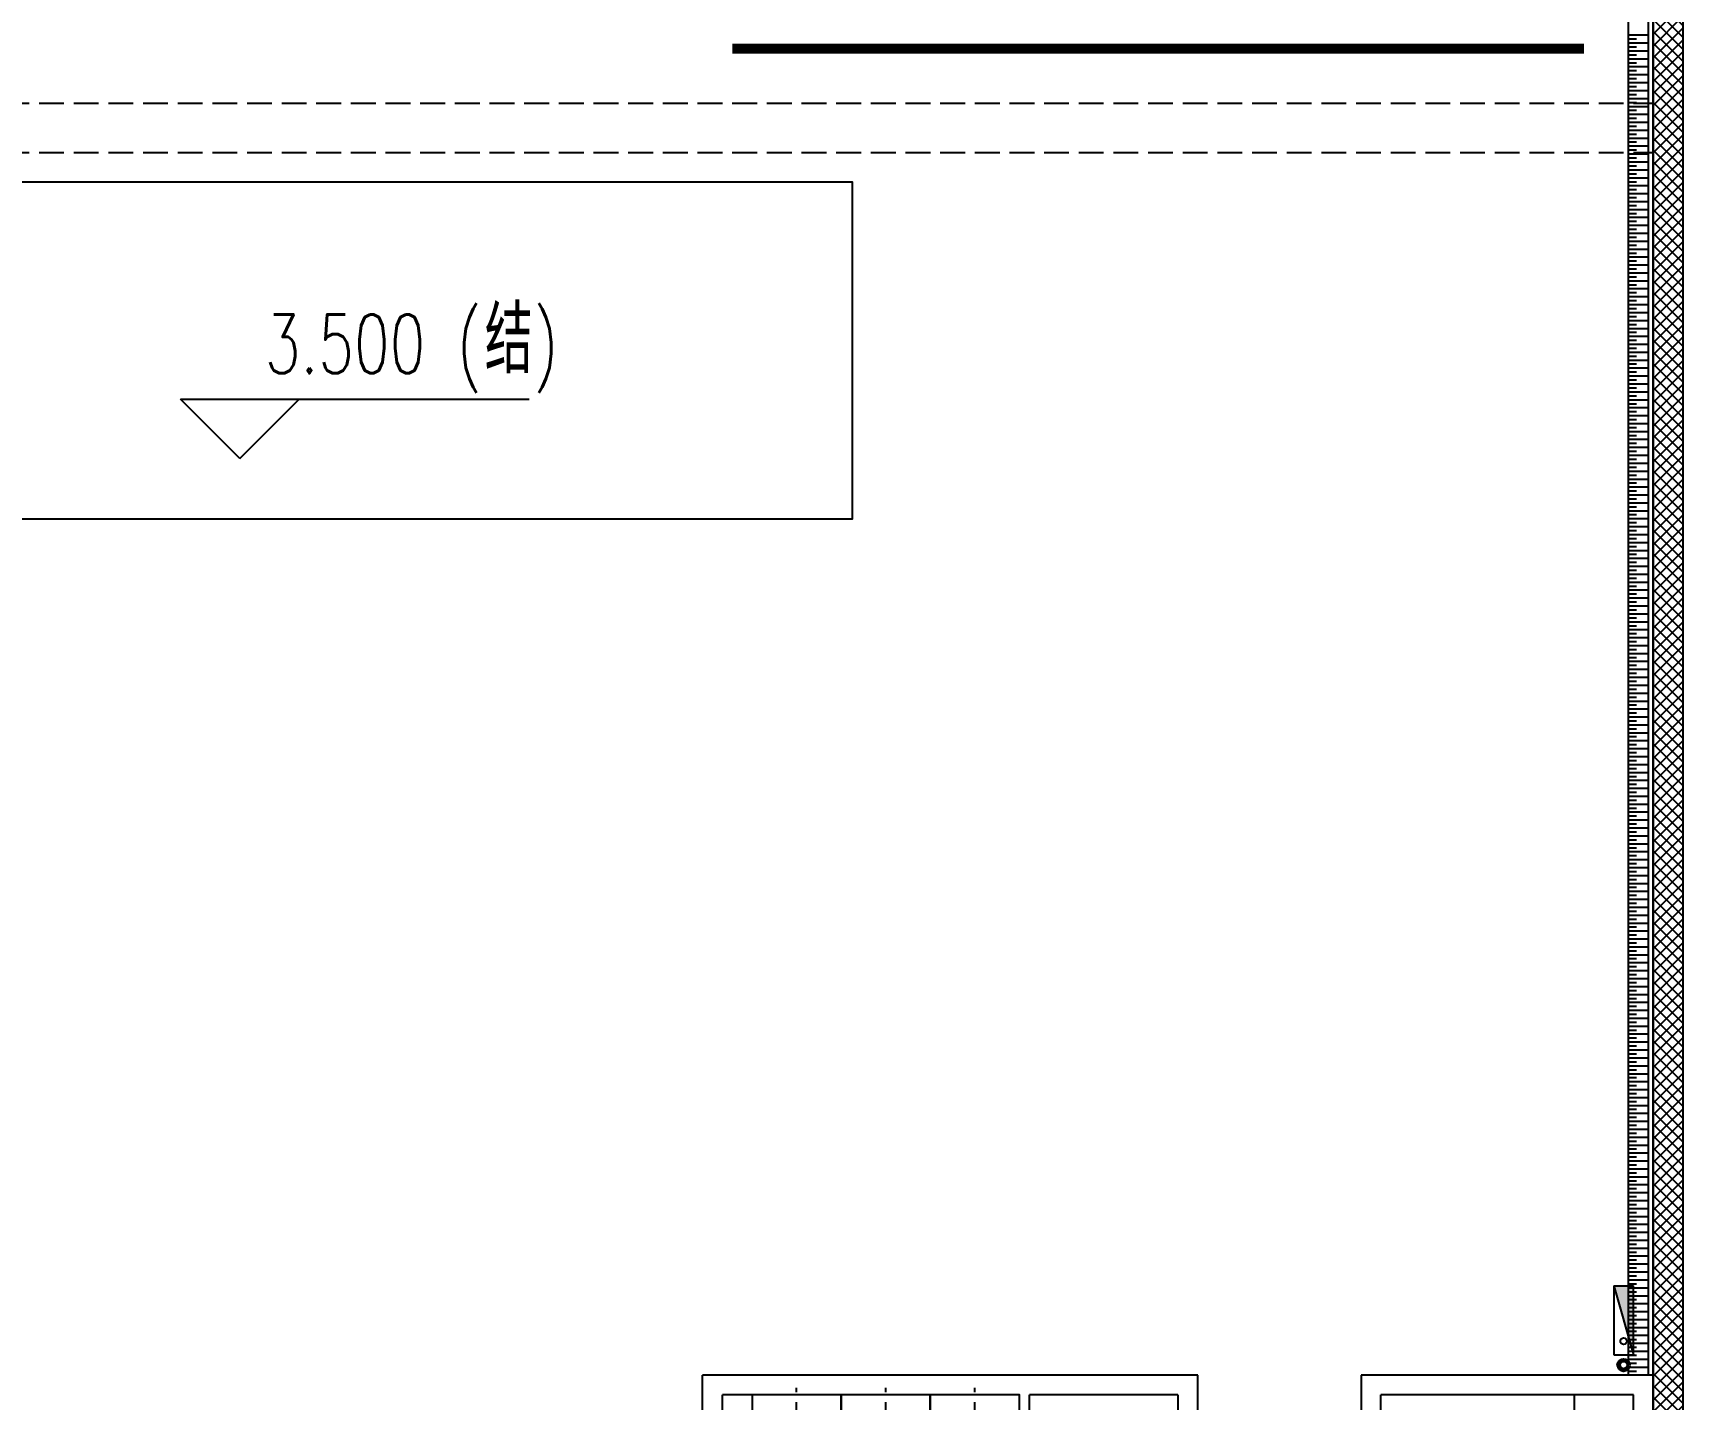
# Model space of a CAD drawing. Extents: x -474411 to 577939, y 0 to 1014176.
# Drawn here: x -144715 to -128054, y 643077 to 656878 of the extents above; entities that cross this region are included whole.
import ezdxf

# ---------------------------------------------------------------- set-up
doc = ezdxf.new("R2010")
doc.units = 0
doc.header["$LTSCALE"] = 1000
doc.header["$MEASUREMENT"] = 0
for name, pattern in [('10平面$1$DOTE', [2.42, 2, -0.2, 0.02, -0.2]), ('CENTER', [2, 1.25, -0.25, 0.25, -0.25]), ('DASH', [0.35, 0.25, -0.1]), ('DOTE', [2.42, 2, -0.2, 0.02, -0.2])]:
    doc.linetypes.add(name, pattern=pattern)
doc.layers.get('Defpoints').update_dxf_attribs({"color": 210})
for name, color, linetype in [('10平面$1$A-AXIS-DOTE', 14, '10平面$1$DOTE'), ('A-AXIS-DOTE', 14, 'DOTE'), ('A-AXIS-SYMB', 3, 'Continuous'), ('A-HATCH-2', 251, 'Continuous'), ('A-HRAIL', 173, 'Continuous'), ('A-LIN-V', 9, 'Continuous'), ('A-SFCE', 30, 'Continuous'), ('A-TEXT', 61, 'Continuous'), ('A-WC', 223, 'Continuous'), ('A-WINDOW', 140, 'Continuous'), ('AS-WALL', 40, 'Continuous'), ('AS-结构边线层', 200, 'Continuous'), ('DIM_SYMB', 3, 'Continuous'), ('PUB_HATCH', 8, 'Continuous'), ('PUB_TEXT', 7, 'Continuous'), ('SB_ZF消火栓', 10, 'Continuous'), ('建-标高', 3, 'Continuous'), ('建-门', 4, 'Continuous'), ('建-门窗编号', 7, 'Continuous')]:
    doc.layers.add(name, color=color, linetype=linetype)
doc.layers.add('LG-ZF消防', color=1, linetype='Continuous', lineweight=60)
doc.layers.add('柱间支撑', color=6, linetype='CENTER', lineweight=0)
doc.styles.add('_TCH_WINDOW', font='SIMPLEX', dxfattribs={"height": 3.5, "bigfont": 'GBCBIG'})
doc.styles.add('A-STANDARD', font='SIMPLEX', dxfattribs={"bigfont": 'GBCBIG'})
doc.styles.add('A-WIN-LABEL', font='SIMPLEX', dxfattribs={"bigfont": 'GBCBIG'})

# ---------------------------------------------------------------- blocks, each defined once
blk = doc.blocks.new('清洁间')
at = {"layer": 'A-AXIS-DOTE', "color": 8, "linetype": 'DASH'}
blk.add_lwpolyline([(2044571, 1694020), (2045331, 1694020)], dxfattribs=at)
at = {"layer": 'A-WC', "color": 8}
for points in [[(2045106, 1693770), (2045106, 1694270), (2044606, 1694270), (2044606, 1693770)], [(2045056, 1693820), (2045056, 1694220), (2044656, 1694220), (2044656, 1693820)]]:
    blk.add_lwpolyline(points, close=True, dxfattribs=at)
for points in [[(2044828, 1694048), (2044656, 1694220)], [(2044884, 1694048), (2045056, 1694220)], [(2044656, 1693820), (2044828, 1693991)], [(2045056, 1693820), (2044884, 1693991)]]:
    blk.add_lwpolyline(points, dxfattribs=at)
blk.add_circle((2044856, 1694020), 40, dxfattribs=at)
blk = doc.blocks.new('厕卫')
at = {"layer": 'A-AXIS-DOTE', "color": 8, "linetype": 'DASH'}
blk.add_line((50, -823), (50, 272), dxfattribs=at)
at = {"layer": 'A-WC', "color": 8}
for p, q in [((-60, -40), (-60, -470)), ((150, -30), (-50, -30)), ((160, -470), (160, -40)), ((190, -470), (-90, -470)), ((350, -1097), (-170, -1397))]:
    blk.add_line(p, q, dxfattribs=at)
blk.add_lwpolyline([(-400, 203), (-400, -1097), (500, -1097), (500, 203)], close=True, dxfattribs=at)
blk.add_lwpolyline([(190, -40, 0.414214), (150, 0), (-50, 0, 0.414214), (-90, -40), (-90, -480, 0.414214), (20, -590), (80, -590, 0.414214), (190, -480)], format="xyb", close=True, dxfattribs=at)
blk.add_circle((50, -359), 20, dxfattribs=at)
for centre, radius, start, end in [((-50, -40), 10, 90, 180), ((150, -40), 10, 0, 90), ((350, -1097), 600, 180, 209.9999)]:
    blk.add_arc(centre, radius, start, end, dxfattribs=at)
for p in [(50, 0), (50, -359)]:
    blk.add_point(p, dxfattribs=at)
blk = doc.blocks.new('$lvtry$00000224')
at = {"color": 0}
for p, q in [((-363, 0), (-363, -300)), ((-338, 0), (-363, 0)), ((-338, 0), (-338, -300)), ((337, 0), (337, -300)), ((362, 0), (337, 0)), ((362, 0), (362, -300)), ((-338, -300), (-363, -300)), ((362, -300), (337, -300))]:
    blk.add_line(p, q, dxfattribs=at)
at = {"color": 0, "elevation": 0}
blk.add_lwpolyline([(-205, -131), (-205, 0), (205, 0), (205, -131, 0.268068), (51, -263, -0.317765), (0, -300, -0.317765), (-51, -263, 0.268068)], format="xyb", close=True, dxfattribs=at)
at = {"color": 0}
blk.add_circle((0, -182, 0), 20, dxfattribs=at)
for centre, radius, start, end in [((-152, -115, 0), 10, 114.1084, 248.1394), ((5, -466, 0), 395, 66.6675, 114.1084), ((-243, -341, 0), 233, 19.2639, 68.1394), ((243, -341, 0), 233, 110.4941, 160.7361), ((158, -113, 0), 10, 290.4941, 66.6675), ((0, -256, 0), 24, 199.2639, 269.4998), ((0, -256, 0), 24, 270.5002, 340.7361)]:
    blk.add_arc(centre, radius, start, end, dxfattribs=at)
blk.add_point((0, -182, 0), dxfattribs=at)
at = {"layer": 'A-AXIS-DOTE'}
blk.add_lwpolyline([(0, 153), (0, -367)], dxfattribs=at)
blk = doc.blocks.new('小便器')
at = {"layer": 'A-WC', "color": 8, "xscale": -1, "rotation": 89.99999999999999}
blk.add_blockref('$lvtry$00000224', (2044606, 1695654), dxfattribs=at)
blk = doc.blocks.new('45345')
at = {"layer": 'A-WC'}
h = blk.add_hatch(dxfattribs=at)
h.set_pattern_fill('ANSI31', color=8, scale=10)
h.set_pattern_definition([(30, (40598742844.535, 3385776346.45), (-7.9375, 13.74815), [])])
edge = h.paths.add_edge_path()
edge.add_arc((40598742441.347763, 3385774511.717568), 50, 0, 360)
at = {"layer": 'A-WC', "color": 8}
blk.add_circle((40598742441.347763, 3385774511.717568), 50, dxfattribs=at)
blk = doc.blocks.new('343243')
at = {"layer": '10平面$1$A-AXIS-DOTE', "color": 8}
blk.add_lwpolyline([(-137039, 783550), (-137039, 784210)], dxfattribs=at)
at = {"layer": 'A-WC', "color": 8}
for p, q in [((-137039, 783830), (-137039, 783920)), ((-137139, 783657), (-137139, 783731)), ((-137084, 783875), (-136994, 783875)), ((-137071, 783707), (-137056, 783814)), ((-137064, 783668), (-137056, 783814)), ((-137056, 783814), (-137022, 783814)), ((-137056, 783804), (-137022, 783804)), ((-137014, 783668), (-137022, 783814)), ((-137008, 783707), (-137022, 783814)), ((-136939, 783657), (-136939, 783731)), ((-137176, 783694), (-137103, 783694)), ((-137064, 783668), (-137071, 783707)), ((-137064, 783668), (-137014, 783668)), ((-137063, 783687), (-137015, 783687)), ((-137014, 783668), (-137008, 783707)), ((-136976, 783694), (-136903, 783694))]:
    blk.add_line(p, q, dxfattribs=at)
for points in [[(-137069, 783721, -0.055034), (-137132, 783735, -0.088849), (-137208, 783776, -0.104988), (-137263, 783843, -0.12017), (-137282, 783920, -0.12017), (-137263, 783997, -0.104988), (-137208, 784064, -0.088849), (-137132, 784105, -0.080052), (-137039, 784120, -0.080052)], [(-137065, 783751, -0.056066), (-137123, 783763, -0.088849), (-137190, 783800, -0.104988), (-137237, 783857, -0.12017), (-137252, 783920, -0.12017), (-137237, 783983, -0.104988), (-137190, 784040, -0.088849), (-137123, 784077, -0.080052), (-137039, 784090, -0.080052)], [(-137039, 784120, -0.080052), (-136946, 784105, -0.088849), (-136870, 784064, -0.104988), (-136815, 783997, -0.12017), (-136796, 783920, -0.12017), (-136815, 783843, -0.104988), (-136870, 783776, -0.088849), (-136946, 783735, -0.055034), (-137010, 783721, -0.080052)], [(-137039, 784090, -0.080052), (-136956, 784077, -0.088849), (-136889, 784040, -0.104988), (-136842, 783983, -0.12017), (-136826, 783920, -0.12017), (-136842, 783857, -0.104988), (-136889, 783800, -0.088849), (-136956, 783763, -0.056066), (-137014, 783751, -0.080052)]]:
    blk.add_lwpolyline(points, format="xyb", dxfattribs=at)
for centre, radius in [((-137039, 783875), 30), ((-137039, 783875), 20), ((-137139, 783694), 25), ((-137139, 783694), 15), ((-136939, 783694), 25), ((-136939, 783694), 15)]:
    blk.add_circle(centre, radius, dxfattribs=at)
for centre, start, end in [((-137040, 783695), 80.5252, 279.4748), ((-137038, 783695), 260.5252, 99.4748)]:
    blk.add_arc(centre, 7.19, start, end, dxfattribs=at)
blk = doc.blocks.new('*U16')
at = {"color": 0}
blk.add_lwpolyline([(500, 0), (500, 1000), (460, 1000), (460, 0)], close=True, dxfattribs=at)
blk.add_arc((500, 0), 1000, 90, 180, dxfattribs=at)
blk = doc.blocks.new('*U15')
at = {"color": 0, "xscale": 0.001, "yscale": 0.001, "zscale": 0.001}
blk.add_blockref('*U16', (0, 0), dxfattribs=at)
blk = doc.blocks.new('*U18')
at = {"color": 0}
blk.add_lwpolyline([(400, 0), (400, 800), (360, 800), (360, 0)], close=True, dxfattribs=at)
blk.add_arc((400, 0), 800, 90, 180, dxfattribs=at)
blk = doc.blocks.new('*U17')
at = {"color": 0, "xscale": 0.00125, "yscale": 0.00125, "zscale": 0.00125}
blk.add_blockref('*U18', (0, 0), dxfattribs=at)
blk = doc.blocks.new('G$CA7A27C8F')
at = {"layer": 'A-AXIS-DOTE', "color": 8}
blk.add_lwpolyline([(2222, -4363), (1702, -4363)], dxfattribs=at)
at = {"layer": 'A-AXIS-SYMB', "color": 8}
for points in [[(-426, 1047, 0, 0, 0), (104, 1517, 0, 64, 0), (-76, 1358, 0, 0, 0)], [(1310, -1863, 0, 0, 0), (1840, -1393, 0, 64, 0), (1660, -1552, 0, 0, 0)], [(364, -3083, 0, 0, 0), (980, -3473, 0, 64, 0), (777, -3344, 0, 0, 0)]]:
    blk.add_lwpolyline(points, format="xyseb", dxfattribs=at)
at = {"layer": 'A-LIN-V', "color": 8}
blk.add_line((2070, 2187), (-1130, 2187), dxfattribs=at)
at = {"layer": 'A-WC', "color": 8}
for p, q in [((1470, -3913), (1470, -2413)), ((2070, -4700), (1770, -4700)), ((1770, -4700), (1770, -4725)), ((2070, -4725), (1770, -4725)), ((2070, -4700), (2070, -4725))]:
    blk.add_line(p, q, dxfattribs=at)
blk.add_lwpolyline([(-1130, 1587), (270, 1587), (270, 2187), (270, 2187)], dxfattribs=at)
at = {"layer": 'A-WC', "color": 8, "elevation": 0}
blk.add_lwpolyline([(1939, -4568), (2070, -4568), (2070, -4158), (1939, -4158, -0.268068), (1806, -4312, 0.317765), (1770, -4363, 0.317765), (1806, -4414, -0.268068)], format="xyb", close=True, dxfattribs=at)
at = {"layer": 'A-WC', "color": 8}
blk.add_circle((1888, -4363, 0), 20, dxfattribs=at)
for centre, radius, start, end in [((1729, -4120, 0), 233, 289.2639, 339.5059), ((1957, -4205, 0), 10, 23.3325, 159.5059), ((1603, -4358, 0), 395, 335.8916, 23.3325), ((1814, -4363, 0), 24, 109.2639, 179.4998), ((1814, -4363, 0), 24, 180.5002, 250.7361), ((1729, -4606, 0), 233, 21.8606, 70.7361), ((1955, -4515, 0), 10, 201.8606, 335.8916)]:
    blk.add_arc(centre, radius, start, end, dxfattribs=at)
blk.add_point((1888, -4363, 0), dxfattribs=at)
at = {"layer": 'AS-WALL', "color": 8}
for p, q in [((-1330, 2387), (-1330, 2287)), ((-1130, 2387), (-1330, 2387)), ((-1130, 2387), (-1130, 2387)), ((2070, 2387), (-1130, 2387)), ((2070, 2387), (2070, 2387)), ((2270, 2387), (2070, 2387)), ((2270, 2387), (2270, 2287)), ((-1330, 2287), (-1330, -563)), ((2070, 2187), (-1130, 2187)), ((-1130, 2187), (-1130, -363)), ((2070, 2187), (2070, -363)), ((2270, 2287), (2270, -463)), ((-830, -363), (-1130, -363)), ((-830, -563), (-830, -363)), ((370, -363), (170, -363)), ((170, -363), (170, -563)), ((2070, -363), (370, -363)), ((2270, -463), (2270, -2313)), ((-1330, -563), (-830, -563)), ((170, -563), (270, -563)), ((270, -563), (270, -1013)), ((470, -1013), (470, -563)), ((2070, -563), (470, -563)), ((2070, -563), (2070, -2213)), ((270, -1013), (470, -1013)), ((470, -1813), (270, -1813)), ((270, -1813), (270, -2213)), ((470, -2213), (470, -1813)), ((-1330, -2213), (-1330, -3963)), ((-830, -2213), (-1330, -2213)), ((-830, -2413), (-830, -2213)), ((270, -2213), (170, -2213)), ((170, -2213), (170, -2413)), ((2070, -2213), (470, -2213)), ((2270, -2313), (2270, -3963)), ((-1130, -2413), (-1130, -3913)), ((-1130, -2413), (-830, -2413)), ((170, -2413), (370, -2413)), ((2070, -2413), (370, -2413)), ((2070, -2413), (2070, -3913)), ((-1330, -3963), (-1330, -7213)), ((170, -3913), (-1130, -3913)), ((170, -4013), (170, -3913)), ((2070, -3913), (1470, -3913)), ((1470, -4013), (1470, -3913)), ((2270, -3963), (2270, -7213)), ((170, -4013), (-1130, -4013)), ((-1130, -4013), (-1130, -7013)), ((2070, -4013), (1470, -4013)), ((2070, -4013), (2070, -7013)), ((2070, -7013), (-1130, -7013)), ((2270, -7213), (-1330, -7213))]:
    blk.add_line(p, q, dxfattribs=at)
at = {"layer": '建-门', "color": 8}
for p, q in [((170, -363), (-830, -363)), ((470, -1013), (470, -1813)), ((170, -2413), (-830, -2413))]:
    blk.add_line(p, q, dxfattribs=at)
at = {"color": 8}
for name, p, rotation in [('厕卫', (1866, 1037), 270), ('厕卫', (1866, 137), 270), ('厕卫', (-928, -4513), 90), ('小便器', (2046676, 1690591), 180), ('厕卫', (-928, -5413), 90), ('小便器', (2046676, 1689891), 180), ('厕卫', (-928, -6313), 90), ('小便器', (2046676, 1689191), 180)]:
    blk.add_blockref(name, p, dxfattribs=dict(at, rotation=rotation))
at = {"layer": 'A-HRAIL', "color": 8, "rotation": 180}
blk.add_blockref('清洁间', (2046676, 1693207), dxfattribs=at)
at = {"layer": 'A-LIN-V', "color": 8, "xscale": -1.5, "yscale": 1.5, "zscale": 1.5}
for p in [(60898113797, -5078660050), (60898115621, -5078662967), (60898115232, -5078665548)]:
    blk.add_blockref('45345', p, dxfattribs=at)
at = {"layer": 'A-WINDOW', "color": 8}
for p, rotation in [((-137370, 785805), 180), ((785700, 133876), 90)]:
    blk.add_blockref('343243', p, dxfattribs=dict(at, rotation=rotation))
at = {"layer": '建-门', "color": 8}
ref = blk.add_blockref('*U15', (-330, -463), dxfattribs=dict(at, xscale=1000, yscale=-1000, zscale=199.9999999999999, rotation=180.0000000000208))
ref.add_attrib('A', 'M1024', (-564, -287), dxfattribs={"layer": '建-门窗编号', "ltscale": 500, "height": 148.8, "style": 'A-WIN-LABEL', "width": 0.705882})
ref = blk.add_blockref('*U17', (370, -1413), dxfattribs=dict(at, xscale=800, yscale=-800, zscale=199.9999999999998, rotation=270))
ref.add_attrib('A', 'M0824', (681, -1660), dxfattribs={"layer": '建-门窗编号', "ltscale": 500, "height": 148.8, "rotation": 90, "style": 'A-WIN-LABEL', "width": 0.705882})
ref = blk.add_blockref('*U15', (-330, -2313), dxfattribs=dict(at, xscale=1000, yscale=1000, zscale=200, rotation=180.0000000000208))
ref.add_attrib('A', 'M1024', (-554, -2617), dxfattribs={"layer": '建-门窗编号', "ltscale": 500, "height": 148.8, "style": 'A-WIN-LABEL', "width": 0.705882})
at = {"layer": 'A-TEXT', "color": 8, "style": '_TCH_WINDOW'}
for s, p in [('女卫', (-372, 733)), ('清洁间', (1028, -1515)), ('男卫', (191, -2836))]:
    blk.add_text(s, height=231.5, dxfattribs=at).set_placement(p)
blk = doc.blocks.new('43243')
at = {"layer": 'AS-结构边线层', "color": 8}
blk.add_lwpolyline([(-155994, 639720), (-146454, 639720), (-146454, 640170), (-144354, 640170), (-144354, 639720), (-128354, 639720), (-128354, 658060), (-128054, 658060), (-128054, 681330)], dxfattribs=at)
blk = doc.blocks.new('w42343')
at = {"layer": 'A-HATCH-2', "linetype": 'DASH'}
for p, q in [((-263654, 656170), (-128354, 656170)), ((-263654, 655670), (-128354, 655670))]:
    blk.add_line(p, q, dxfattribs=at)
blk = doc.blocks.new('34242343243')
at = {"color": 8}
for p, q in [((-128604, 656858), (-128404, 656858)), ((-128604, 656818), (-128524, 656818)), ((-128604, 656778), (-128404, 656778)), ((-128604, 656738), (-128524, 656738)), ((-128604, 656698), (-128404, 656698)), ((-128604, 656658), (-128524, 656658)), ((-128604, 656618), (-128404, 656618)), ((-128604, 656578), (-128524, 656578)), ((-128604, 656538), (-128404, 656538)), ((-128604, 656498), (-128524, 656498)), ((-128604, 656458), (-128404, 656458)), ((-128604, 656418), (-128524, 656418)), ((-128604, 656378), (-128404, 656378)), ((-128604, 656337), (-128524, 656337)), ((-128604, 656297), (-128404, 656297)), ((-128604, 656257), (-128524, 656257)), ((-128604, 656217), (-128404, 656217)), ((-128604, 656177), (-128524, 656177)), ((-128604, 656137), (-128404, 656137)), ((-128604, 656097), (-128524, 656097)), ((-128604, 656057), (-128404, 656057)), ((-128604, 656017), (-128524, 656017)), ((-128604, 655977), (-128404, 655977)), ((-128604, 655937), (-128524, 655937)), ((-128604, 655897), (-128404, 655897)), ((-128604, 655857), (-128524, 655857)), ((-128604, 655817), (-128404, 655817)), ((-128604, 655777), (-128524, 655777)), ((-128604, 655737), (-128404, 655737)), ((-128604, 655697), (-128524, 655697)), ((-128604, 655657), (-128404, 655657)), ((-128604, 655617), (-128524, 655617)), ((-128604, 655576), (-128404, 655576)), ((-128604, 655536), (-128524, 655536)), ((-128604, 655496), (-128404, 655496)), ((-128604, 655456), (-128524, 655456)), ((-128604, 655416), (-128404, 655416)), ((-128604, 655376), (-128524, 655376)), ((-128604, 655336), (-128404, 655336)), ((-128604, 655296), (-128524, 655296)), ((-128604, 655256), (-128404, 655256)), ((-128604, 655216), (-128524, 655216)), ((-128604, 655176), (-128404, 655176)), ((-128604, 655136), (-128524, 655136)), ((-128604, 655096), (-128404, 655096)), ((-128604, 655056), (-128524, 655056)), ((-128604, 655016), (-128404, 655016)), ((-128604, 654976), (-128524, 654976)), ((-128604, 654936), (-128404, 654936)), ((-128604, 654896), (-128524, 654896)), ((-128604, 654855), (-128404, 654855)), ((-128604, 654815), (-128524, 654815)), ((-128604, 654775), (-128404, 654775)), ((-128604, 654735), (-128524, 654735)), ((-128604, 654695), (-128404, 654695)), ((-128604, 654655), (-128524, 654655)), ((-128604, 654615), (-128404, 654615)), ((-128604, 654575), (-128524, 654575)), ((-128604, 654535), (-128404, 654535)), ((-128604, 654495), (-128524, 654495)), ((-128604, 654455), (-128404, 654455)), ((-128604, 654415), (-128524, 654415)), ((-128604, 654375), (-128404, 654375)), ((-128604, 654335), (-128524, 654335)), ((-128604, 654295), (-128404, 654295)), ((-128604, 654255), (-128524, 654255)), ((-128604, 654215), (-128404, 654215)), ((-128604, 654175), (-128524, 654175)), ((-128604, 654135), (-128404, 654135)), ((-128604, 654094), (-128524, 654094)), ((-128604, 654054), (-128404, 654054)), ((-128604, 654014), (-128524, 654014)), ((-128604, 653974), (-128404, 653974)), ((-128604, 653934), (-128524, 653934)), ((-128604, 653894), (-128404, 653894)), ((-128604, 653854), (-128524, 653854)), ((-128604, 653814), (-128404, 653814)), ((-128604, 653774), (-128524, 653774)), ((-128604, 653734), (-128404, 653734)), ((-128604, 653694), (-128524, 653694)), ((-128604, 653654), (-128404, 653654)), ((-128604, 653614), (-128524, 653614)), ((-128604, 653574), (-128404, 653574)), ((-128604, 653534), (-128524, 653534)), ((-128604, 653494), (-128404, 653494)), ((-128604, 653454), (-128524, 653454)), ((-128604, 653414), (-128404, 653414)), ((-128604, 653373), (-128524, 653373)), ((-128604, 653333), (-128404, 653333)), ((-128604, 653293), (-128524, 653293)), ((-128604, 653253), (-128404, 653253)), ((-128604, 653213), (-128524, 653213)), ((-128604, 653173), (-128404, 653173)), ((-128604, 653133), (-128524, 653133)), ((-128604, 653093), (-128404, 653093)), ((-128604, 653053), (-128524, 653053)), ((-128604, 653013), (-128404, 653013)), ((-128604, 652973), (-128524, 652973)), ((-128604, 652933), (-128404, 652933)), ((-128604, 652893), (-128524, 652893)), ((-128604, 652853), (-128404, 652853)), ((-128604, 652813), (-128524, 652813)), ((-128604, 652773), (-128404, 652773)), ((-128604, 652733), (-128524, 652733)), ((-128604, 652693), (-128404, 652693)), ((-128604, 652653), (-128524, 652653)), ((-128604, 652612), (-128404, 652612)), ((-128604, 652572), (-128524, 652572)), ((-128604, 652532), (-128404, 652532)), ((-128604, 652492), (-128524, 652492)), ((-128604, 652452), (-128404, 652452)), ((-128604, 652412), (-128524, 652412)), ((-128604, 652372), (-128404, 652372)), ((-128604, 652332), (-128524, 652332)), ((-128604, 652292), (-128404, 652292)), ((-128604, 652252), (-128524, 652252)), ((-128604, 652212), (-128404, 652212)), ((-128604, 652172), (-128524, 652172)), ((-128604, 652132), (-128404, 652132)), ((-128604, 652092), (-128524, 652092)), ((-128604, 652052), (-128404, 652052)), ((-128604, 652012), (-128524, 652012)), ((-128604, 651972), (-128404, 651972)), ((-128604, 651932), (-128524, 651932)), ((-128604, 651892), (-128404, 651892)), ((-128604, 651851), (-128524, 651851)), ((-128604, 651811), (-128404, 651811)), ((-128604, 651771), (-128524, 651771)), ((-128604, 651731), (-128404, 651731)), ((-128604, 651691), (-128524, 651691)), ((-128604, 651651), (-128404, 651651)), ((-128604, 651611), (-128524, 651611)), ((-128604, 651571), (-128404, 651571)), ((-128604, 651531), (-128524, 651531)), ((-128604, 651491), (-128404, 651491)), ((-128604, 651451), (-128524, 651451)), ((-128604, 651411), (-128404, 651411)), ((-128604, 651371), (-128524, 651371)), ((-128604, 651331), (-128404, 651331)), ((-128604, 651291), (-128524, 651291)), ((-128604, 651251), (-128404, 651251)), ((-128604, 651211), (-128524, 651211)), ((-128604, 651171), (-128404, 651171)), ((-128604, 651130), (-128524, 651130)), ((-128604, 651090), (-128404, 651090)), ((-128604, 651050), (-128524, 651050)), ((-128604, 651010), (-128404, 651010)), ((-128604, 650970), (-128524, 650970)), ((-128604, 650930), (-128404, 650930)), ((-128604, 650890), (-128524, 650890)), ((-128604, 650850), (-128404, 650850)), ((-128604, 650810), (-128524, 650810)), ((-128604, 650770), (-128404, 650770)), ((-128604, 650730), (-128524, 650730)), ((-128604, 650690), (-128404, 650690)), ((-128604, 650650), (-128524, 650650)), ((-128604, 650610), (-128404, 650610)), ((-128604, 650570), (-128524, 650570)), ((-128604, 650530), (-128404, 650530)), ((-128604, 650490), (-128524, 650490)), ((-128604, 650450), (-128404, 650450)), ((-128604, 650410), (-128524, 650410)), ((-128604, 650369), (-128404, 650369)), ((-128604, 650329), (-128524, 650329)), ((-128604, 650289), (-128404, 650289)), ((-128604, 650249), (-128524, 650249)), ((-128604, 650209), (-128404, 650209)), ((-128604, 650169), (-128524, 650169)), ((-128604, 650129), (-128404, 650129)), ((-128604, 650089), (-128524, 650089)), ((-128604, 650049), (-128404, 650049)), ((-128604, 650009), (-128524, 650009)), ((-128604, 649969), (-128404, 649969)), ((-128604, 649929), (-128524, 649929)), ((-128604, 649889), (-128404, 649889)), ((-128604, 649849), (-128524, 649849)), ((-128604, 649809), (-128404, 649809)), ((-128604, 649769), (-128524, 649769)), ((-128604, 649729), (-128404, 649729)), ((-128604, 649689), (-128524, 649689)), ((-128604, 649648), (-128404, 649648)), ((-128604, 649608), (-128524, 649608)), ((-128604, 649568), (-128404, 649568)), ((-128604, 649528), (-128524, 649528)), ((-128604, 649488), (-128404, 649488)), ((-128604, 649448), (-128524, 649448)), ((-128604, 649408), (-128404, 649408)), ((-128604, 649368), (-128524, 649368)), ((-128604, 649328), (-128404, 649328)), ((-128604, 649288), (-128524, 649288)), ((-128604, 649248), (-128404, 649248)), ((-128604, 649208), (-128524, 649208)), ((-128604, 649168), (-128404, 649168)), ((-128604, 649128), (-128524, 649128)), ((-128604, 649088), (-128404, 649088)), ((-128604, 649048), (-128524, 649048)), ((-128604, 649008), (-128404, 649008)), ((-128604, 648968), (-128524, 648968)), ((-128604, 648928), (-128404, 648928)), ((-128604, 648887), (-128524, 648887)), ((-128604, 648847), (-128404, 648847)), ((-128604, 648807), (-128524, 648807)), ((-128604, 648767), (-128404, 648767)), ((-128604, 648727), (-128524, 648727)), ((-128604, 648687), (-128404, 648687)), ((-128604, 648647), (-128524, 648647)), ((-128604, 648607), (-128404, 648607)), ((-128604, 648567), (-128524, 648567)), ((-128604, 648527), (-128404, 648527)), ((-128604, 648487), (-128524, 648487)), ((-128604, 648447), (-128404, 648447)), ((-128604, 648407), (-128524, 648407)), ((-128604, 648367), (-128404, 648367)), ((-128604, 648327), (-128524, 648327)), ((-128604, 648287), (-128404, 648287)), ((-128604, 648247), (-128524, 648247)), ((-128604, 648207), (-128404, 648207)), ((-128604, 648167), (-128524, 648167)), ((-128604, 648126), (-128404, 648126)), ((-128604, 648086), (-128524, 648086)), ((-128604, 648046), (-128404, 648046)), ((-128604, 648006), (-128524, 648006)), ((-128604, 647966), (-128404, 647966)), ((-128604, 647926), (-128524, 647926)), ((-128604, 647886), (-128404, 647886)), ((-128604, 647846), (-128524, 647846)), ((-128604, 647806), (-128404, 647806)), ((-128604, 647766), (-128524, 647766)), ((-128604, 647726), (-128404, 647726)), ((-128604, 647686), (-128524, 647686)), ((-128604, 647646), (-128404, 647646)), ((-128604, 647606), (-128524, 647606)), ((-128604, 647566), (-128404, 647566)), ((-128604, 647526), (-128524, 647526)), ((-128604, 647486), (-128404, 647486)), ((-128604, 647446), (-128524, 647446)), ((-128604, 647405), (-128404, 647405)), ((-128604, 647365), (-128524, 647365)), ((-128604, 647325), (-128404, 647325)), ((-128604, 647285), (-128524, 647285)), ((-128604, 647245), (-128404, 647245)), ((-128604, 647205), (-128524, 647205)), ((-128604, 647165), (-128404, 647165)), ((-128604, 647125), (-128524, 647125)), ((-128604, 647085), (-128404, 647085)), ((-128604, 647045), (-128524, 647045)), ((-128604, 647005), (-128404, 647005)), ((-128604, 646965), (-128524, 646965)), ((-128604, 646925), (-128404, 646925)), ((-128604, 646885), (-128524, 646885)), ((-128604, 646845), (-128404, 646845)), ((-128604, 646805), (-128524, 646805)), ((-128604, 646765), (-128404, 646765)), ((-128604, 646725), (-128524, 646725)), ((-128604, 646685), (-128404, 646685)), ((-128604, 646644), (-128524, 646644)), ((-128604, 646604), (-128404, 646604)), ((-128604, 646564), (-128524, 646564)), ((-128604, 646524), (-128404, 646524)), ((-128604, 646484), (-128524, 646484)), ((-128604, 646444), (-128404, 646444)), ((-128604, 646404), (-128524, 646404)), ((-128604, 646364), (-128404, 646364)), ((-128604, 646324), (-128524, 646324)), ((-128604, 646284), (-128404, 646284)), ((-128604, 646244), (-128524, 646244)), ((-128604, 646204), (-128404, 646204)), ((-128604, 646164), (-128524, 646164)), ((-128604, 646124), (-128404, 646124)), ((-128604, 646084), (-128524, 646084)), ((-128604, 646044), (-128404, 646044)), ((-128604, 646004), (-128524, 646004)), ((-128604, 645964), (-128404, 645964)), ((-128604, 645923), (-128524, 645923)), ((-128604, 645883), (-128404, 645883)), ((-128604, 645843), (-128524, 645843)), ((-128604, 645803), (-128404, 645803)), ((-128604, 645763), (-128524, 645763)), ((-128604, 645723), (-128404, 645723)), ((-128604, 645683), (-128524, 645683)), ((-128604, 645643), (-128404, 645643)), ((-128604, 645603), (-128524, 645603)), ((-128604, 645563), (-128404, 645563)), ((-128604, 645523), (-128524, 645523)), ((-128604, 645483), (-128404, 645483)), ((-128604, 645443), (-128524, 645443)), ((-128604, 645403), (-128404, 645403)), ((-128604, 645363), (-128524, 645363)), ((-128604, 645323), (-128404, 645323)), ((-128604, 645283), (-128524, 645283)), ((-128604, 645243), (-128404, 645243)), ((-128604, 645203), (-128524, 645203)), ((-128604, 645162), (-128404, 645162)), ((-128604, 645122), (-128524, 645122)), ((-128604, 645082), (-128404, 645082)), ((-128604, 645042), (-128524, 645042)), ((-128604, 645002), (-128404, 645002)), ((-128604, 644962), (-128524, 644962)), ((-128604, 644922), (-128404, 644922)), ((-128604, 644882), (-128524, 644882)), ((-128604, 644842), (-128404, 644842)), ((-128604, 644802), (-128524, 644802)), ((-128604, 644762), (-128404, 644762)), ((-128604, 644722), (-128524, 644722)), ((-128604, 644682), (-128404, 644682)), ((-128604, 644642), (-128524, 644642)), ((-128604, 644602), (-128404, 644602)), ((-128604, 644562), (-128524, 644562)), ((-128604, 644522), (-128404, 644522)), ((-128604, 644482), (-128524, 644482)), ((-128604, 644442), (-128404, 644442)), ((-128604, 644401), (-128524, 644401)), ((-128604, 644361), (-128404, 644361)), ((-128604, 644321), (-128524, 644321)), ((-128604, 644281), (-128404, 644281)), ((-128604, 644241), (-128524, 644241)), ((-128604, 644201), (-128404, 644201)), ((-128604, 644161), (-128524, 644161)), ((-128604, 644121), (-128404, 644121)), ((-128604, 644081), (-128524, 644081)), ((-128604, 644041), (-128404, 644041)), ((-128604, 644001), (-128524, 644001)), ((-128604, 643961), (-128404, 643961)), ((-128604, 643921), (-128524, 643921)), ((-128604, 643881), (-128404, 643881)), ((-128604, 643841), (-128524, 643841)), ((-128604, 643801), (-128404, 643801)), ((-128604, 643761), (-128524, 643761)), ((-128604, 643721), (-128404, 643721)), ((-128604, 643680), (-128524, 643680)), ((-128604, 643640), (-128404, 643640)), ((-128604, 643600), (-128524, 643600)), ((-128604, 643560), (-128404, 643560)), ((-128604, 643520), (-128524, 643520)), ((-128604, 643480), (-128404, 643480)), ((-128604, 643440), (-128524, 643440)), ((-128604, 643400), (-128404, 643400)), ((-128604, 643360), (-128524, 643360))]:
    blk.add_line(p, q, dxfattribs=at)
at = {"layer": 'A-LIN-V', "color": 8}
for p, q in [((-128604, 643320), (-128604, 658220)), ((-128404, 643320), (-128404, 658220))]:
    blk.add_line(p, q, dxfattribs=at)
at = {"layer": 'Defpoints', "color": 8}
for p in [(-128604, 656858), (-128604, 656778), (-128604, 656698), (-128604, 656618), (-128604, 656538), (-128604, 656458), (-128604, 656378), (-128604, 656297), (-128604, 656217), (-128604, 656137), (-128604, 656057), (-128604, 655977), (-128604, 655897), (-128604, 655817), (-128604, 655737), (-128604, 655657), (-128604, 655576), (-128604, 655496), (-128604, 655416), (-128604, 655336), (-128604, 655256), (-128604, 655176), (-128604, 655096), (-128604, 655016), (-128604, 654936), (-128604, 654855), (-128604, 654775), (-128604, 654695), (-128604, 654615), (-128604, 654535), (-128604, 654455), (-128604, 654375), (-128604, 654295), (-128604, 654215), (-128604, 654135), (-128604, 654054), (-128604, 653974), (-128604, 653894), (-128604, 653814), (-128604, 653734), (-128604, 653654), (-128604, 653574), (-128604, 653494), (-128604, 653414), (-128604, 653333), (-128604, 653253), (-128604, 653173), (-128604, 653093), (-128604, 653013), (-128604, 652933), (-128604, 652853), (-128604, 652773), (-128604, 652693), (-128604, 652612), (-128604, 652532), (-128604, 652452), (-128604, 652372), (-128604, 652292), (-128604, 652212), (-128604, 652132), (-128604, 652052), (-128604, 651972), (-128604, 651892), (-128604, 651811), (-128604, 651731), (-128604, 651651), (-128604, 651571), (-128604, 651491), (-128604, 651411), (-128604, 651331), (-128604, 651251), (-128604, 651171), (-128604, 651090), (-128604, 651010), (-128604, 650930), (-128604, 650850), (-128604, 650770), (-128604, 650690), (-128604, 650610), (-128604, 650530), (-128604, 650450), (-128604, 650369), (-128604, 650289), (-128604, 650209), (-128604, 650129), (-128604, 650049), (-128604, 649969), (-128604, 649889), (-128604, 649809), (-128604, 649729), (-128604, 649648), (-128604, 649568), (-128604, 649488), (-128604, 649408), (-128604, 649328), (-128604, 649248), (-128604, 649168), (-128604, 649088), (-128604, 649008), (-128604, 648928), (-128604, 648847), (-128604, 648767), (-128604, 648687), (-128604, 648607), (-128604, 648527), (-128604, 648447), (-128604, 648367), (-128604, 648287), (-128604, 648207), (-128604, 648126), (-128604, 648046), (-128604, 647966), (-128604, 647886), (-128604, 647806), (-128604, 647726), (-128604, 647646), (-128604, 647566), (-128604, 647486), (-128604, 647405), (-128604, 647325), (-128604, 647245), (-128604, 647165), (-128604, 647085), (-128604, 647005), (-128604, 646925), (-128604, 646845), (-128604, 646765), (-128604, 646685), (-128604, 646604), (-128604, 646524), (-128604, 646444), (-128604, 646364), (-128604, 646284), (-128604, 646204), (-128604, 646124), (-128604, 646044), (-128604, 645964), (-128604, 645883), (-128604, 645803), (-128604, 645723), (-128604, 645643), (-128604, 645563), (-128604, 645483), (-128604, 645403), (-128604, 645323), (-128604, 645243), (-128604, 645162), (-128604, 645082), (-128604, 645002), (-128604, 644922), (-128604, 644842), (-128604, 644762), (-128604, 644682), (-128604, 644602), (-128604, 644522), (-128604, 644442), (-128604, 644361), (-128604, 644281), (-128604, 644201), (-128604, 644121), (-128604, 644041), (-128604, 643961), (-128604, 643881), (-128604, 643801), (-128604, 643721), (-128604, 643640), (-128604, 643560), (-128604, 643480), (-128604, 643400), (-128604, 643320)]:
    blk.add_point(p, dxfattribs=at)
blk = doc.blocks.new('234243242332')
at = {"layer": 'SB_ZF消火栓'}
blk.add_hatch(color=8, dxfattribs=at).paths.add_polyline_path([(-128554, 643522), (-128554, 644222), (-128754, 644222)])
at = {"layer": 'LG-ZF消防', "color": 8, "linetype": 'Continuous'}
blk.add_circle((-128654, 643420), 50, dxfattribs=at)
at = {"layer": 'SB_ZF消火栓', "color": 8}
for p, q in [((-128754, 644222), (-128754, 643522)), ((-128754, 644222), (-128554, 644222)), ((-128754, 644222), (-128554, 643522)), ((-128554, 643522), (-128554, 644222)), ((-128754, 643522), (-128554, 643522))]:
    blk.add_line(p, q, dxfattribs=at)
blk.add_circle((-128654, 643662), 32.5, dxfattribs=at)

msp = doc.modelspace()

# ---------------------------------------------------------------- hatches: boundary and pattern name
at = {"layer": 'PUB_HATCH'}
h = msp.add_hatch(dxfattribs=at)
h.set_pattern_fill('多孔材料', color=8, scale=30, style=0)
h.set_pattern_definition([(45, (60, 0), (-60.000061, 60.000061), []), (135, (60, 0), (-60.000061, -60.000061), [])])
h.paths.add_polyline_path([(-128354.2, 658220), (-128354.2, 639720), (-128204.2, 639620), (-128054.2, 639720), (-128054.2, 658220)])

# ---------------------------------------------------------------- linework, layer by layer
at = {"layer": 'A-SFCE', "color": 8}
msp.add_lwpolyline([(-145940, 651970.2), (-136440, 651970.2), (-136440, 655370.2), (-145940, 655370.2)], close=True, dxfattribs=at)
at = {"layer": 'AS-WALL', "color": 8}
for p, q in [((-128354.2, 658220), (-128354.2, 639720)), ((-128054.2, 658220), (-128054.2, 639720))]:
    msp.add_line(p, q, dxfattribs=at)
at = {"layer": '建-标高', "color": 8}
for p, q in [((-142626.4, 652580), (-143226.4, 653180)), ((-143226.4, 653180), (-139706.4, 653180)), ((-142626.4, 652580), (-142026.4, 653180))]:
    msp.add_line(p, q, dxfattribs=at)
at = {"layer": '柱间支撑', "color": 8, "const_width": 100}
msp.add_lwpolyline([(-129054.2, 656720), (-137654.2, 656720)], dxfattribs=at)

# ---------------------------------------------------------------- block references
at = {"color": 8, "rotation": 270}
msp.add_blockref('G$CA7A27C8F', (-130741.3, 641989.6), dxfattribs=at)
at = {"layer": 'A-WINDOW', "color": 8}
for name in ['43243', 'w42343']:
    msp.add_blockref(name, (0, 0), dxfattribs=at)
at = {"layer": 'DIM_SYMB', "color": 8}
msp.add_blockref('34242343243', (0, 0), dxfattribs=at)
at = {"layer": 'SB_ZF消火栓', "color": 8, "linetype": 'Continuous'}
msp.add_blockref('234243242332', (0, 0), dxfattribs=at)

# ---------------------------------------------------------------- texts
at = {"layer": 'PUB_TEXT', "color": 8, "style": 'A-STANDARD', "width": 0.705882}
for s, p in [('(', (-140433.6, 653440)), (')', (-139662.1, 653440)), ('3.500', (-142373.6, 653440))]:
    msp.add_text(s, height=595, dxfattribs=at).set_placement(p)
at = {"layer": 'PUB_TEXT', "color": 8, "style": 'A-STANDARD'}
msp.add_text('结', height=675.2, dxfattribs=at).set_placement((-140153.6, 653440))

doc.saveas('drawing.dxf')
